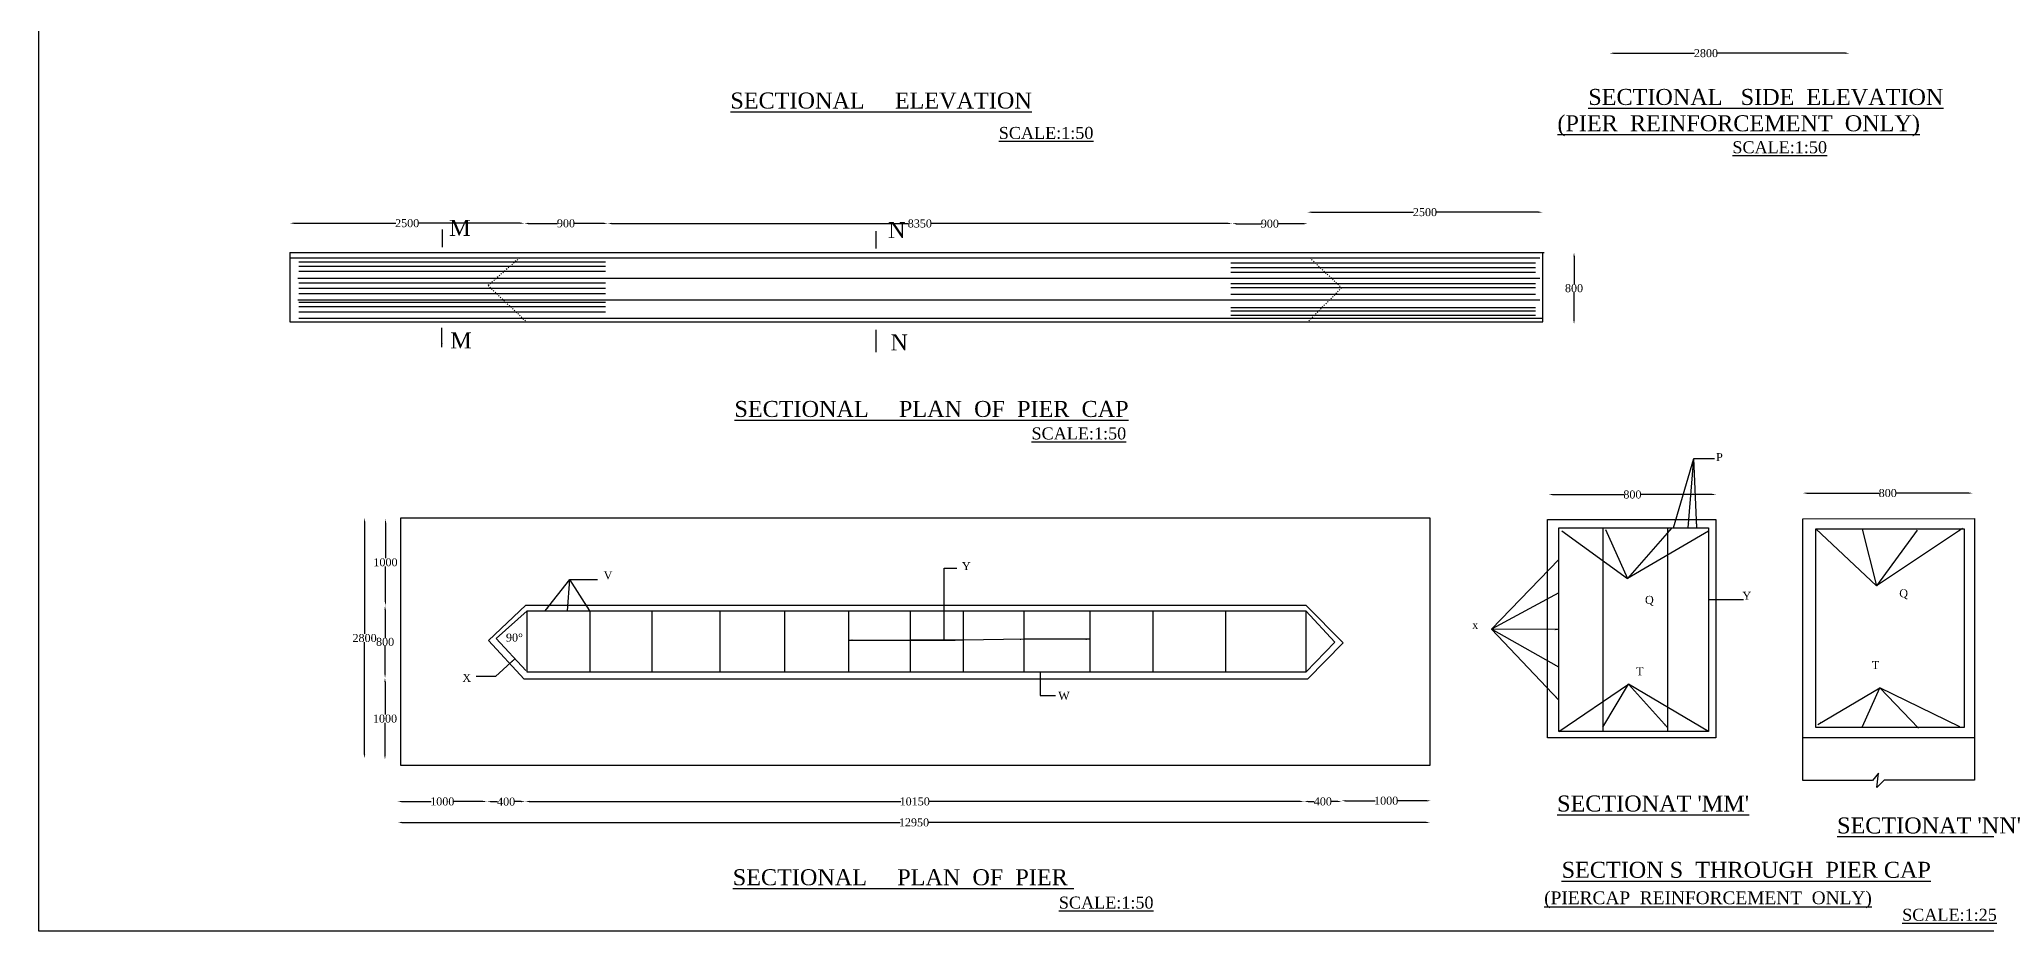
# Model space of a CAD drawing. Header units: millimetres. Extents: x 1748 to 48297, y 1053 to 31206.
# Drawn here: x 1748 to 26085, y 1053 to 12206 of the extents above; entities that cross this region are included whole.
import ezdxf

# ---------------------------------------------------------------- set-up
doc = ezdxf.new("R2010")
doc.units = ezdxf.units.MM
doc.header["$MEASUREMENT"] = 0
doc.header["$PDMODE"] = 66
doc.header["$PDSIZE"] = 170
doc.linetypes.add('ACAD_ISO03W100', pattern=[30, 12, -18])
for name, color, linetype in [('DIM', 5, 'Continuous'), ('DOT LINE', 3, 'ACAD_ISO03W100'), ('DWG. LINE', 1, 'Continuous'), ('TEXT', 7, 'Continuous')]:
    doc.layers.add(name, color=color, linetype=linetype)
doc.layers.add('TITLE', color=7, linetype='Continuous', lineweight=30)
doc.styles.get("Standard").update_dxf_attribs({"font": 'TIMES.TTF', "height": 100})
doc.dimstyles.get("Standard").update_dxf_attribs({"dimtxt": 100, "dimasz": 50, "dimexe": 0.18, "dimexo": 0.0625, "dimgap": 0.09, "dimtad": 0, "dimtih": 1, "dimtoh": 1, "dimdec": 1, "dimzin": 0, "dimdsep": 46, "dimtxsty": 'Standard', "dimcen": 0.09, "dimse1": 1, "dimse2": 1, "dimclrd": 5, "dimclre": 5, "dimclrt": 4, "dimadec": 0, "dimazin": 0, "dimtfac": 1, "dimtdec": 1, "dimtofl": 0, "dimtmove": 0, "dimatfit": 3, "dimfxl": 1, "dimtolj": 1, "dimtzin": 0, "dimarcsym": 0})

# ---------------------------------------------------------------- blocks, each defined once
blk = doc.blocks.new('*D21')
at = {"layer": 'Defpoints', "color": 0}
for p in [(4887, 9898), (7814, 9902), (7814, 9898)]:
    blk.add_point(p, dxfattribs=at)
at = {"layer": 'TEXT', "color": 5, "lineweight": -2}
for p, q in [((4937, 9902), (6207, 9902)), ((7764, 9902), (6494, 9902))]:
    blk.add_line(p, q, dxfattribs=at)
at = {"layer": 'TEXT', "color": 5}
for points in [[(4937, 9910), (4937, 9893), (4887, 9902)], [(7764, 9910), (7764, 9893), (7814, 9902)]]:
    blk.add_solid(points, dxfattribs=at)
at = {"layer": 'TEXT', "color": 4, "insert": (6350, 9902), "char_height": 100, "attachment_point": 5}
blk.add_mtext('\\A1;2500', dxfattribs=at)
blk = doc.blocks.new('*D22')
at = {"layer": 'Defpoints', "color": 0}
for p in [(7814, 9902), (8856, 9902), (8856, 9900)]:
    blk.add_point(p, dxfattribs=at)
at = {"layer": 'TEXT', "color": 5, "lineweight": -2}
for p, q in [((7864, 9900), (8229, 9900)), ((8806, 9900), (8440, 9900))]:
    blk.add_line(p, q, dxfattribs=at)
at = {"layer": 'TEXT', "color": 5}
for points in [[(7864, 9908), (7864, 9891), (7814, 9900)], [(8806, 9908), (8806, 9891), (8856, 9900)]]:
    blk.add_solid(points, dxfattribs=at)
at = {"layer": 'TEXT', "color": 4, "insert": (8335, 9900), "char_height": 100, "attachment_point": 5}
blk.add_mtext('\\A1;900', dxfattribs=at)
blk = doc.blocks.new('*D23')
at = {"layer": 'Defpoints', "color": 0}
for p in [(8856, 9900), (16661, 9900), (16661, 9898)]:
    blk.add_point(p, dxfattribs=at)
at = {"layer": 'TEXT', "color": 5, "lineweight": -2}
for p, q in [((8906, 9898), (12618, 9898)), ((16611, 9898), (12899, 9898))]:
    blk.add_line(p, q, dxfattribs=at)
at = {"layer": 'TEXT', "color": 5}
for points in [[(8906, 9907), (8906, 9890), (8856, 9898)], [(16611, 9907), (16611, 9890), (16661, 9898)]]:
    blk.add_solid(points, dxfattribs=at)
at = {"layer": 'TEXT', "color": 4, "insert": (12758, 9898), "char_height": 100, "attachment_point": 5}
blk.add_mtext('\\A1;8350', dxfattribs=at)
blk = doc.blocks.new('*D24')
at = {"layer": 'Defpoints', "color": 0}
for p in [(16662, 9898), (17605, 9898), (17605, 9896)]:
    blk.add_point(p, dxfattribs=at)
at = {"layer": 'TEXT', "color": 5, "lineweight": -2}
for p, q in [((16712, 9896), (17028, 9896)), ((17555, 9896), (17239, 9896))]:
    blk.add_line(p, q, dxfattribs=at)
at = {"layer": 'TEXT', "color": 5}
for points in [[(16712, 9904), (16712, 9888), (16662, 9896)], [(17555, 9904), (17555, 9888), (17605, 9896)]]:
    blk.add_solid(points, dxfattribs=at)
at = {"layer": 'TEXT', "color": 4, "insert": (17133, 9896), "char_height": 100, "attachment_point": 5}
blk.add_mtext('\\A1;900', dxfattribs=at)
blk = doc.blocks.new('*D25')
at = {"layer": 'Defpoints', "color": 0}
for p in [(17604, 10038), (20540, 10040), (20540, 10038)]:
    blk.add_point(p, dxfattribs=at)
at = {"layer": 'TEXT', "color": 5, "lineweight": -2}
for p, q in [((17654, 10040), (18928, 10040)), ((20490, 10040), (19216, 10040))]:
    blk.add_line(p, q, dxfattribs=at)
at = {"layer": 'TEXT', "color": 5}
for points in [[(17654, 10048), (17654, 10031), (17604, 10040)], [(20490, 10048), (20490, 10031), (20540, 10040)]]:
    blk.add_solid(points, dxfattribs=at)
at = {"layer": 'TEXT', "color": 4, "insert": (19072, 10040), "char_height": 100, "attachment_point": 5}
blk.add_mtext('\\A1;2500', dxfattribs=at)
blk = doc.blocks.new('*D26')
at = {"layer": 'Defpoints', "color": 0}
for p in [(20935, 9538), (20948, 9538), (20948, 8640)]:
    blk.add_point(p, dxfattribs=at)
at = {"layer": 'TEXT', "color": 5, "lineweight": -2}
for p, q in [((20935, 9488), (20935, 9140)), ((20935, 8690), (20935, 9038))]:
    blk.add_line(p, q, dxfattribs=at)
at = {"layer": 'TEXT', "color": 5}
for points in [[(20927, 9488), (20943, 9488), (20935, 9538)], [(20927, 8690), (20943, 8690), (20935, 8640)]]:
    blk.add_solid(points, dxfattribs=at)
at = {"layer": 'TEXT', "color": 4, "insert": (20935, 9089), "char_height": 100, "attachment_point": 5}
blk.add_mtext('\\A1;800', dxfattribs=at)
blk = doc.blocks.new('*D27')
at = {"layer": 'Defpoints', "color": 0}
for p in [(6231, 2671), (7347, 2673), (7347, 2671)]:
    blk.add_point(p, dxfattribs=at)
at = {"layer": 'DIM', "color": 5, "lineweight": -2}
for p, q in [((6281, 2673), (6652, 2673)), ((7297, 2673), (6925, 2673))]:
    blk.add_line(p, q, dxfattribs=at)
at = {"layer": 'DIM', "color": 5}
for points in [[(6281, 2681), (6281, 2664), (6231, 2673)], [(7297, 2681), (7297, 2664), (7347, 2673)]]:
    blk.add_solid(points, dxfattribs=at)
at = {"layer": 'DIM', "color": 4, "insert": (6789, 2673), "char_height": 100, "attachment_point": 5}
blk.add_mtext('\\A1;1000', dxfattribs=at)
blk = doc.blocks.new('*D28')
at = {"layer": 'Defpoints', "color": 0}
for p in [(7347, 2673), (7827, 2673), (7827, 2671)]:
    blk.add_point(p, dxfattribs=at)
at = {"layer": 'DIM', "color": 5, "lineweight": -2}
for p, q in [((7397, 2671), (7480, 2671)), ((7777, 2671), (7694, 2671))]:
    blk.add_line(p, q, dxfattribs=at)
at = {"layer": 'DIM', "color": 5}
for points in [[(7397, 2679), (7397, 2663), (7347, 2671)], [(7777, 2679), (7777, 2663), (7827, 2671)]]:
    blk.add_solid(points, dxfattribs=at)
at = {"layer": 'DIM', "color": 4, "insert": (7587, 2671), "char_height": 100, "attachment_point": 5}
blk.add_mtext('\\A1;400', dxfattribs=at)
blk = doc.blocks.new('*D29')
at = {"layer": 'Defpoints', "color": 0}
for p in [(6073, 4218), (6076, 4218), (6076, 3198)]:
    blk.add_point(p, dxfattribs=at)
at = {"layer": 'DIM', "color": 5, "lineweight": -2}
for p, q in [((6073, 4168), (6073, 3759)), ((6073, 3248), (6073, 3657))]:
    blk.add_line(p, q, dxfattribs=at)
at = {"layer": 'DIM', "color": 5}
for points in [[(6064, 4168), (6081, 4168), (6073, 4218)], [(6064, 3248), (6081, 3248), (6073, 3198)]]:
    blk.add_solid(points, dxfattribs=at)
at = {"layer": 'DIM', "color": 4, "insert": (6073, 3708), "char_height": 100, "attachment_point": 5}
blk.add_mtext('\\A1;1000', dxfattribs=at)
blk = doc.blocks.new('*D30')
at = {"layer": 'Defpoints', "color": 0}
for p in [(6073, 5120), (6074, 5120), (6073, 4217)]:
    blk.add_point(p, dxfattribs=at)
at = {"layer": 'DIM', "color": 5, "lineweight": -2}
for p, q in [((6074, 5070), (6074, 4719)), ((6074, 4267), (6074, 4617))]:
    blk.add_line(p, q, dxfattribs=at)
at = {"layer": 'DIM', "color": 5}
for points in [[(6065, 5070), (6082, 5070), (6074, 5120)], [(6065, 4267), (6082, 4267), (6074, 4217)]]:
    blk.add_solid(points, dxfattribs=at)
at = {"layer": 'DIM', "color": 4, "insert": (6074, 4668), "char_height": 100, "attachment_point": 5}
blk.add_mtext('\\A1;800', dxfattribs=at)
blk = doc.blocks.new('*D31')
at = {"layer": 'Defpoints', "color": 0}
for p in [(6074, 6205), (6079, 6205), (6074, 5120)]:
    blk.add_point(p, dxfattribs=at)
at = {"layer": 'DIM', "color": 5, "lineweight": -2}
for p, q in [((6079, 6155), (6079, 5714)), ((6079, 5170), (6079, 5612))]:
    blk.add_line(p, q, dxfattribs=at)
at = {"layer": 'DIM', "color": 5}
for points in [[(6071, 6155), (6087, 6155), (6079, 6205)], [(6071, 5170), (6087, 5170), (6079, 5120)]]:
    blk.add_solid(points, dxfattribs=at)
at = {"layer": 'DIM', "color": 4, "insert": (6079, 5663), "char_height": 100, "attachment_point": 5}
blk.add_mtext('\\A1;1000', dxfattribs=at)
blk = doc.blocks.new('*D32')
at = {"layer": 'Defpoints', "color": 0}
for p in [(5900, 6219), (5818, 3212), (5900, 3212)]:
    blk.add_point(p, dxfattribs=at)
at = {"layer": 'DIM', "color": 5, "lineweight": -2}
for p, q in [((5818, 6169), (5818, 4767)), ((5818, 3262), (5818, 4665))]:
    blk.add_line(p, q, dxfattribs=at)
at = {"layer": 'DIM', "color": 5}
for points in [[(5810, 6169), (5826, 6169), (5818, 6219)], [(5810, 3262), (5826, 3262), (5818, 3212)]]:
    blk.add_solid(points, dxfattribs=at)
at = {"layer": 'DIM', "color": 4, "insert": (5818, 4716), "char_height": 100, "attachment_point": 5}
blk.add_mtext('\\A1;2800', dxfattribs=at)
blk = doc.blocks.new('*D33')
at = {"layer": 'Defpoints', "color": 0}
for p in [(6235, 2430), (19134, 2430), (19134, 2411)]:
    blk.add_point(p, dxfattribs=at)
at = {"layer": 'DIM', "color": 5, "lineweight": -2}
for p, q in [((6285, 2411), (12511, 2411)), ((19084, 2411), (12858, 2411))]:
    blk.add_line(p, q, dxfattribs=at)
at = {"layer": 'DIM', "color": 5}
for points in [[(6285, 2419), (6285, 2402), (6235, 2411)], [(19084, 2419), (19084, 2402), (19134, 2411)]]:
    blk.add_solid(points, dxfattribs=at)
at = {"layer": 'DIM', "color": 4, "insert": (12685, 2411), "char_height": 100, "attachment_point": 5}
blk.add_mtext('\\A1;12950', dxfattribs=at)
blk = doc.blocks.new('*D34')
at = {"layer": 'Defpoints', "color": 0}
for p in [(7827, 2671), (17560, 2673), (17560, 2671)]:
    blk.add_point(p, dxfattribs=at)
at = {"layer": 'DIM', "color": 5, "lineweight": -2}
for p, q in [((7877, 2673), (12520, 2673)), ((17510, 2673), (12867, 2673))]:
    blk.add_line(p, q, dxfattribs=at)
at = {"layer": 'DIM', "color": 5}
for points in [[(7877, 2682), (7877, 2665), (7827, 2673)], [(17510, 2682), (17510, 2665), (17560, 2673)]]:
    blk.add_solid(points, dxfattribs=at)
at = {"layer": 'DIM', "color": 4, "insert": (12694, 2673), "char_height": 100, "attachment_point": 5}
blk.add_mtext('\\A1;10150', dxfattribs=at)
blk = doc.blocks.new('*D35')
at = {"layer": 'Defpoints', "color": 0}
for p in [(17560, 2673), (18030, 2673), (18030, 2673)]:
    blk.add_point(p, dxfattribs=at)
at = {"layer": 'DIM', "color": 5, "lineweight": -2}
for p, q in [((17610, 2673), (17688, 2673)), ((17980, 2673), (17902, 2673))]:
    blk.add_line(p, q, dxfattribs=at)
at = {"layer": 'DIM', "color": 5}
for points in [[(17610, 2682), (17610, 2665), (17560, 2673)], [(17980, 2682), (17980, 2665), (18030, 2673)]]:
    blk.add_solid(points, dxfattribs=at)
at = {"layer": 'DIM', "color": 4, "insert": (17795, 2673), "char_height": 100, "attachment_point": 5}
blk.add_mtext('\\A1;400', dxfattribs=at)
blk = doc.blocks.new('*D36')
at = {"layer": 'Defpoints', "color": 0}
for p in [(18030, 2679), (19143, 2682), (19143, 2679)]:
    blk.add_point(p, dxfattribs=at)
at = {"layer": 'DIM', "color": 5, "lineweight": -2}
for p, q in [((18080, 2682), (18450, 2682)), ((19093, 2682), (18723, 2682))]:
    blk.add_line(p, q, dxfattribs=at)
at = {"layer": 'DIM', "color": 5}
for points in [[(18080, 2690), (18080, 2673), (18030, 2682)], [(19093, 2690), (19093, 2673), (19143, 2682)]]:
    blk.add_solid(points, dxfattribs=at)
at = {"layer": 'DIM', "color": 4, "insert": (18587, 2682), "char_height": 100, "attachment_point": 5}
blk.add_mtext('\\A1;1000', dxfattribs=at)
blk = doc.blocks.new('*D37')
at = {"layer": 'Defpoints', "color": 0}
for p in [(20617, 6522), (22712, 6522), (22712, 6510)]:
    blk.add_point(p, dxfattribs=at)
at = {"layer": 'DIM', "color": 5, "lineweight": -2}
for p, q in [((20667, 6510), (21561, 6510)), ((22662, 6510), (21769, 6510))]:
    blk.add_line(p, q, dxfattribs=at)
at = {"layer": 'DIM', "color": 5}
for points in [[(20667, 6518), (20667, 6502), (20617, 6510)], [(22662, 6518), (22662, 6502), (22712, 6510)]]:
    blk.add_solid(points, dxfattribs=at)
at = {"layer": 'DIM', "color": 4, "insert": (21665, 6510), "char_height": 100, "attachment_point": 5}
blk.add_mtext('\\A1;800', dxfattribs=at)
blk = doc.blocks.new('*D38')
at = {"layer": 'Defpoints', "color": 0}
for p in [(23794, 6356), (25918, 6528), (25918, 6356)]:
    blk.add_point(p, dxfattribs=at)
at = {"layer": 'DIM', "color": 5, "lineweight": -2}
for p, q in [((23844, 6528), (24752, 6528)), ((25868, 6528), (24960, 6528))]:
    blk.add_line(p, q, dxfattribs=at)
at = {"layer": 'DIM', "color": 5}
for points in [[(23844, 6536), (23844, 6520), (23794, 6528)], [(25868, 6536), (25868, 6520), (25918, 6528)]]:
    blk.add_solid(points, dxfattribs=at)
at = {"layer": 'DIM', "color": 4, "insert": (24856, 6528), "char_height": 100, "attachment_point": 5}
blk.add_mtext('\\A1;800', dxfattribs=at)
blk = doc.blocks.new('*D39')
at = {"layer": 'Defpoints', "color": 0}
for p in [(21379, 12016), (24378, 12027), (24378, 12016)]:
    blk.add_point(p, dxfattribs=at)
at = {"layer": 'DIM', "color": 5, "lineweight": -2}
for p, q in [((21429, 12027), (22440, 12027)), ((24328, 12027), (22728, 12027))]:
    blk.add_line(p, q, dxfattribs=at)
at = {"layer": 'DIM', "color": 5}
for points in [[(21429, 12035), (21429, 12019), (21379, 12027)], [(24328, 12035), (24328, 12019), (24378, 12027)]]:
    blk.add_solid(points, dxfattribs=at)
at = {"layer": 'DIM', "color": 4, "insert": (22584, 12027), "char_height": 100, "attachment_point": 5}
blk.add_mtext('\\A1;2800', dxfattribs=at)

msp = doc.modelspace()

# ---------------------------------------------------------------- linework, layer by layer
at = {"layer": 'DIM'}
msp.add_lwpolyline([(13063.74, 4691.36), (13063.74, 5590.05), (13222.44, 5590.05)], dxfattribs=at)
at = {"layer": 'DOT LINE', "linetype": 'ACAD_ISO03W100'}
for points in [[(7756, 9469.5), (7361, 9122), (7840.5, 8670)], [(17633, 9469.5), (18029, 9093.5), (17610, 8670)]]:
    msp.add_lwpolyline(points, dxfattribs=at)
at = {"layer": 'DWG. LINE'}
for points in [[(4882.84, 9535.12), (20563.44, 9535.12)], [(4882.84, 9535.12), (4882.84, 8670), (20544, 8670), (20544, 9535.12)], [(4882.84, 9469.5), (20128.5, 9469.5)], [(4984, 9469.5), (20507.5, 9469.5)], [(4997, 9419.5), (8830.5, 9419.5)], [(4997, 9365.5), (8830.5, 9365.5)], [(4997, 9301.5), (8830.5, 9301.5)], [(20454.5, 9400.5), (16646, 9400.5)], [(20454.5, 9344), (16646, 9344)], [(20454.5, 9284.5), (16646, 9284.5)], [(4984, 9216.5), (20507.5, 9216.5)], [(4997, 9157), (8830.5, 9157)], [(4997, 9090.5), (8830.5, 9090.5)], [(4997, 9021.5), (8830.5, 9021.5)], [(20454.5, 9146), (16646, 9146)], [(20454.5, 9093.5), (16646, 9093.5)], [(20454.5, 9010), (16646, 9010)], [(4984, 8942), (20507.5, 8942)], [(4997, 8916), (8830.5, 8916)], [(4997, 8861), (8830.5, 8861)], [(4997, 8792), (8830.5, 8792)], [(20454.5, 8844), (16646, 8844)], [(20454.5, 8802), (16646, 8802)], [(4997, 8714), (20544, 8714)], [(20454.5, 8750), (16646, 8750)], [(21295.88, 6095.85), (21295.88, 3546.72)], [(22102.89, 6095.85), (22102.89, 3546.72)], [(23793.1, 6204.54), (25941.32, 6211.64), (25941.32, 2941.25), (24812.12, 2941.25), (24812.12, 2941.25)], [(24812.12, 2941.25), (24721.36, 2846.64), (24738.97, 3028.22), (24667.15, 2937.17), (23793.1, 2937.17), (23793.1, 6204.54)], [(7831.5, 5125), (17584.5, 5125), (18048, 4656), (17602, 4203.5), (7811.5, 4203.5), (7365.5, 4686.5), (7831.5, 5125)], [(7849.5, 5055), (7463, 4708.5), (7834.5, 4308.5)], [(8635, 5055), (8635, 4291)], [(9406.59, 5055), (9406.59, 4291)], [(10258.36, 5055), (10258.36, 4291)], [(11068.11, 5055), (11068.11, 4291)], [(11864.68, 5055), (11864.68, 4291)], [(12636.26, 5055), (12636.26, 4291)], [(13300.06, 5055), (13300.06, 4291)], [(14058.62, 5055), (14058.62, 4291)], [(14882.77, 5055), (14882.77, 4291)], [(15671.93, 5055), (15671.93, 4291)], [(16579.1, 5055), (16579.1, 4291)], [(17581.5, 5055), (17944.5, 4665), (17581.5, 4291)], [(23793.1, 3472.03), (25941.32, 3472.03)]]:
    msp.add_lwpolyline(points, dxfattribs=at)
for points in [[(6269, 6218), (19134, 6218), (19134, 3122.5), (6269, 3122.5)], [(20603.72, 6196.1), (22706.27, 6196.1), (22706.27, 3469.2), (20603.72, 3469.2)], [(20745.09, 6095.85), (22617.03, 6095.85), (22617.03, 3546.72), (20745.09, 3546.72)], [(23956.06, 6081.97), (25811.75, 6081.97), (25811.75, 3599.74), (23956.06, 3599.74), (23956.06, 6081.97)], [(7849.5, 5055), (17581.5, 5055), (17581.5, 4291), (7849.5, 4291)]]:
    msp.add_lwpolyline(points, close=True, dxfattribs=at)
at = {"layer": 'TITLE', "lineweight": 30}
msp.add_lwpolyline([(1747.5, 31206.5), (48246.5, 31206.5), (48246.5, 1053), (1747.5, 1053)], close=True, dxfattribs=at)

# ---------------------------------------------------------------- texts
at = {"layer": 'TEXT'}
for s, height, p in [('M', 200, (6874.5, 9743.5)), ('N', 200, (12361.5, 9715.5)), ('M', 200, (6889.5, 8336.5)), ('N', 200, (12391.5, 8311.5)), ('P', 100, (22710.21, 6928.09)), ('Y', 100, (13284.15, 5564.66)), ('V', 100, (8805.94, 5451.34)), ('Q', 100, (21822.18, 5143.1)), ('Y', 100, (23040.12, 5193.75)), ('Q', 100, (25000.4, 5225.4)), ('x', 100, (19662.04, 4830.04)), ('90%%D', 100, (7585.08, 4671.71)), ('T', 100, (24657.47, 4329.3)), ('X', 100, (7039.95, 4168.3)), ('T', 100, (21711.69, 4250.65)), ('W', 100, (14487.94, 3944.4))]:
    msp.add_text(s, height=height, dxfattribs=at).set_placement(p)
at = {"layer": 'TITLE', "linetype": 'ACAD_ISO03W100'}
msp.add_text('%%USECTIONAL     ELEVATION', height=200, dxfattribs=at).set_placement((10390, 11335.5))
at = {"layer": 'TITLE'}
for s, height, p in [('%%USECTIONAL   SIDE  ELEVATION', 200, (21112.94, 11380.33)), ('%%U(PIER  REINFORCEMENT  ONLY)', 200, (20727.61, 11051.35)), ('%%USCALE:1:50', 150, (13744.5, 10955.5)), ('%%USCALE:1:50', 150, (22914.05, 10776.61)), ('%%USECTIONAL     PLAN  OF  PIER  CAP', 200, (10441, 7480)), ('%%USCALE:1:50', 150, (14154, 7199)), ("%%USECTIONAT 'MM'", 200, (20723.47, 2547.49)), ("%%USECTIONAT 'NN'", 200, (24223.08, 2273.24)), ('%%USECTIONAL     PLAN  OF  PIER ', 200, (10419.81, 1625.88)), ('%%USECTION S  THROUGH  PIER CAP', 200, (20779.76, 1718.66)), ('%%USCALE:1:50', 150, (14495.64, 1334)), ('%%U(PIERCAP  REINFORCEMENT  ONLY)', 160, (20562.14, 1389.18)), ('%%USCALE:1:25', 150, (25036.43, 1181.67))]:
    msp.add_text(s, height=height, dxfattribs=at).set_placement(p)

# ---------------------------------------------------------------- dimensions: what is measured, and where the dimension line sits
at = {"layer": 'DIM'}
dim = msp.add_linear_dim(base=(24378.33, 12026.98), p1=(21378.58, 12015.72), p2=(24378.33, 12015.72), text='2800', dimstyle='Standard', dxfattribs=at)
dim.commit()
dim.dimension.update_dxf_attribs({"geometry": '*D39', "text_midpoint": (22584.02, 12026.98), "dimtype": 160})
for p1, p2, distance, text, picture, middle in [((20617.25, 6521.76), (22712.3, 6521.76), -11.72, '800', '*D37', (21664.77, 6510.04)), ((6073.79, 5119.97), (6073.79, 6205.17), -5.09, '1000', '*D31', (6078.88, 5662.57)), ((6072.75, 4216.93), (6072.75, 5119.97), -1.04, '800', '*D30', (6073.79, 4668.45)), ((6075.69, 3198.41), (6075.69, 4217.63), 3.06, '1000', '*D29', (6072.63, 3708.02)), ((6231.17, 2671.28), (7346.65, 2671.28), 1.54, '1000', '*D27', (6788.91, 2672.82)), ((7346.65, 2672.82), (7826.81, 2672.82), -1.79, '400', '*D28', (7586.73, 2671.03)), ((7826.81, 2671.03), (17560.3, 2671.03), 2.16, '10150', '*D34', (12693.56, 2673.19)), ((17560.3, 2673.19), (18030.21, 2673.19), 0, '400', '*D35', (17795.26, 2673.19)), ((18030.21, 2679.1), (19143.07, 2679.1), 2.49, '1000', '*D36', (18586.64, 2681.59)), ((6235.14, 2429.98), (19133.93, 2429.98), -19.48, '12950', '*D33', (12684.53, 2410.5))]:
    dim = msp.add_aligned_dim(p1=p1, p2=p2, distance=distance, text=text, dimstyle='Standard', dxfattribs=at)
    dim.commit()
    dim.dimension.update_dxf_attribs({"geometry": picture, "text_midpoint": middle})
dim = msp.add_linear_dim(base=(25918.22, 6528.08), p1=(23793.77, 6355.98), p2=(25918.22, 6355.98), text='800', dimstyle='Standard', dxfattribs=at)
dim.commit()
dim.dimension.update_dxf_attribs({"geometry": '*D38', "text_midpoint": (24856, 6528.08)})
dim = msp.add_linear_dim(base=(5817.95, 3212.17), p1=(5900.44, 6219.36), p2=(5900.44, 3212.17), angle=270, text='2800', dimstyle='Standard', dxfattribs=at)
dim.commit()
dim.dimension.update_dxf_attribs({"geometry": '*D32', "text_midpoint": (5817.95, 4715.76), "dimtype": 161})
at = {"layer": 'TEXT'}
for p1, p2, distance, text, picture, middle in [((17603.5, 10038.5), (20540.5, 10038.5), 1, '2500', '*D25', (19072, 10039.5)), ((4887, 9898.5), (7813.5, 9898.5), 3, '2500', '*D21', (6350.25, 9901.5)), ((7813.5, 9901.5), (8856, 9901.5), -2, '900', '*D22', (8334.75, 9899.5)), ((8856, 9899.5), (16661, 9899.5), -1, '8350', '*D23', (12758.5, 9898.5)), ((16661.97, 9898.34), (17605, 9898.34), -2.34, '900', '*D24', (17133.49, 9896)), ((20948, 8639.5), (20948, 9538), 13, '800', '*D26', (20935, 9088.75))]:
    dim = msp.add_aligned_dim(p1=p1, p2=p2, distance=distance, text=text, dimstyle='Standard', dxfattribs=at)
    dim.commit()
    dim.dimension.update_dxf_attribs({"geometry": picture, "text_midpoint": middle})

# ---------------------------------------------------------------- leaders
at = {"layer": 'DIM'}
for points in [[(22177.32, 6095.85), (22432.6, 6960.94), (22692.18, 6960.94)], [(22363.07, 6095.85), (22432.6, 6960.94)], [(22470.8, 6095.85), (22432.6, 6960.94)], [(22155.6, 6095.85), (21604.26, 5461.13)], [(20781.13, 6055.38), (21604.26, 5461.13)], [(21330.4, 6071.33), (21604.26, 5461.13)], [(22617.03, 6052.9), (21604.26, 5461.13)], [(23955.44, 6081.59), (24716.14, 5367.45)], [(24537.65, 6077.57), (24716.14, 5367.45)], [(25789.04, 6083.53), (24716.14, 5367.45)], [(25225.66, 6063.8), (24716.14, 5367.45)], [(20745.09, 5697.77), (19903.43, 4828.54)], [(8076.3, 5055), (8384.97, 5449.62)], [(8354.78, 5055), (8384.97, 5449.62)], [(8635, 5055), (8384.97, 5449.62), (8727.5, 5449.62)], [(20745.09, 5282.38), (19903.43, 4828.54)], [(22617.03, 5196.42), (23054.38, 5196.42)], [(11864.68, 4691.36), (12675.61, 4691.36)], [(13300.06, 4691.36), (12639.74, 4691.36)], [(12639.74, 4691.36), (13197.8, 4691.36)], [(14058.62, 4700.3), (13300.06, 4691.36)], [(14882.77, 4700.3), (14058.62, 4700.3)], [(20745.09, 4821.29), (19903.43, 4828.54)], [(20745.09, 4351.25), (19903.43, 4828.54)], [(20745.09, 3940.24), (19903.43, 4828.54)], [(7697.73, 4455.77), (7452.89, 4233.76), (7211.71, 4233.76)], [(14263.06, 4291), (14263.06, 3999.51), (14452.23, 3999.51)], [(20745.09, 3546.72), (21614.84, 4139.45)], [(21295.88, 3602.47), (21614.84, 4139.45)], [(22102.89, 3596.36), (21614.84, 4139.45)], [(22617.03, 3546.72), (21615.98, 4141.36)], [(23980.98, 3636.79), (24755.24, 4092.99)], [(24538.81, 3612.13), (24755.24, 4092.99)], [(25239.18, 3589.61), (24755.24, 4092.99)], [(25756.17, 3606.61), (24755.24, 4092.99)]]:
    msp.add_leader(points, dimstyle='Standard', override={"dimgap": 0.09, "dimtad": 0}, dxfattribs=at)
at = {"layer": 'TEXT'}
for points in [[(6788.5, 9824), (6788.5, 9601.5)], [(12208, 9803.5), (12208, 9584.5)], [(6785, 8353.5), (6785, 8592)], [(12212, 8290), (12212, 8570.5)]]:
    msp.add_leader(points, dimstyle='Standard', override={"dimgap": 0.09, "dimtad": 0}, dxfattribs=at)

doc.saveas('drawing.dxf')
